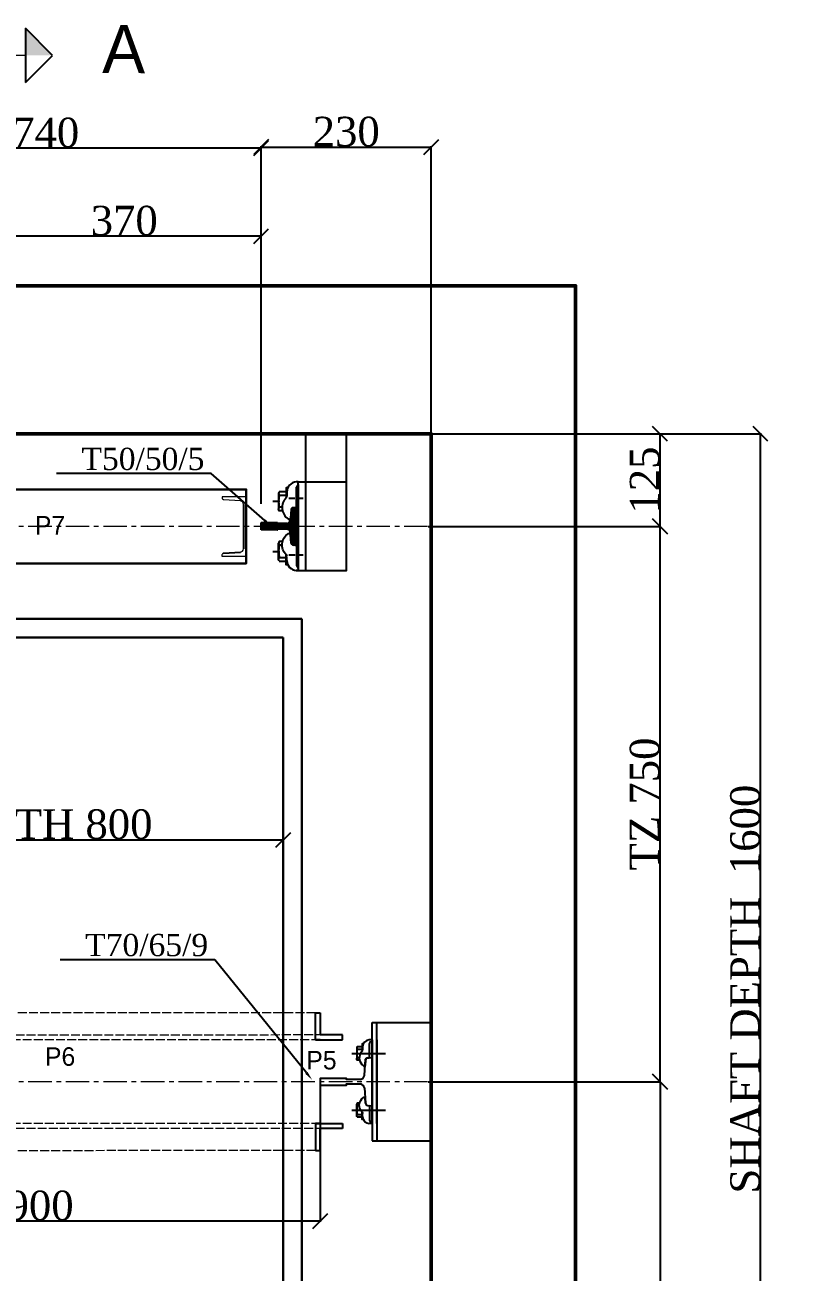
# Model space of a CAD drawing. Header units: millimetres. Extents: x 76 to 2377, y 155 to 3151.
# Drawn here: x 1311 to 2377, y 1466 to 3151 of the extents above; entities that cross this region are included whole.
import ezdxf
from ezdxf import colors
from ezdxf.entities.mleader import LeaderData, LeaderLine
from ezdxf.math import Vec2, Vec3

# ---------------------------------------------------------------- set-up
doc = ezdxf.new("R2010")
doc.units = ezdxf.units.MM
for name, pattern in [('ACAD_ISO02W100', [15, 12, -3]), ('ACAD_ISO10W100', [18, 12, -3, 0, -3]), ('CENTER', [50.8, 31.75, -6.35, 6.35, -6.35])]:
    doc.linetypes.add(name, pattern=pattern)
for name, color, linetype in [('7', 6, 'ACAD_ISO10W100'), ('PDF_0', 7, 'Continuous'), ('PDF_gide rail', 7, 'Continuous')]:
    doc.layers.add(name, color=color, linetype=linetype)
for name, color, linetype, lineweight in [('Car', 3, 'Continuous', 18), ('CL', 2, 'CENTER', 0), ('DL', 8, 'ACAD_ISO02W100', 0), ('step&guides', 3, 'Continuous', 30), ('Wall', 1, 'Continuous', 50)]:
    doc.layers.add(name, color=color, linetype=linetype, lineweight=lineweight)
doc.styles.add('nassar2', font='cent.shx', dxfattribs={"height": 60})
doc.styles.add('top', font='cent.shx', dxfattribs={"height": 40})
doc.dimstyles.new('top', dxfattribs={"dimtxt": 35, "dimasz": 20, "dimexe": 1.25, "dimexo": 0.625, "dimtad": 1, "dimtxsty": 'top', "dimblk": 'OBLIQUE', "dimcen": 2.5, "dimadec": 0, "dimazin": 0, "dimtfac": 1, "dimtmove": 0, "dimatfit": 3, "dimldrblk": 'OBLIQUE', "dimfxl": 1, "dimarcsym": 0})
pattern_1 = [(45, (18624.27063, -6897.71146), (-0.08838834765, 0.08838834765), [])]

# ---------------------------------------------------------------- blocks, each defined once
blk = doc.blocks.new('_Oblique')
at = {"color": 0, "linetype": 'ByBlock', "lineweight": -2}
blk.add_line((-0.5, -0.5), (0.5, 0.5), dxfattribs=at)
blk = doc.blocks.new('*D36')
at = {"color": 0, "lineweight": -2, "transparency": 16777216}
for p, q in [((1259.9, 2822.4), (1259.9, 2866.8)), ((1629.9, 2865.6), (1259.9, 2865.6)), ((1629.9, 2599.2), (1629.9, 2866.8))]:
    blk.add_line(p, q, dxfattribs=at)
at = {"layer": 'Defpoints', "color": 0, "transparency": 16777216}
for p in [(1259.9, 2865.6), (1259.9, 2821.7), (1629.9, 2598.6)]:
    blk.add_point(p, dxfattribs=at)
at = {"color": 0, "lineweight": -2, "transparency": 16777216, "xscale": 20, "yscale": 20, "zscale": 20, "rotation": 180}
blk.add_blockref('_Oblique', (1259.9, 2865.6), dxfattribs=at)
at = {"color": 0, "lineweight": -2, "transparency": 16777216, "xscale": 20, "yscale": 20, "zscale": 20}
blk.add_blockref('_Oblique', (1629.9, 2865.6), dxfattribs=at)
at = {"color": 0, "transparency": 16777216, "insert": (1444.9, 2886.2), "char_height": 40, "attachment_point": 5, "style": 'top'}
blk.add_mtext('370', dxfattribs=at)
blk = doc.blocks.new('*D37')
at = {"color": 0, "lineweight": -2, "transparency": 16777216}
for p, q in [((889.9, 2504), (889.9, 2985.9)), ((889.9, 2984.6), (1629.9, 2984.6)), ((1629.9, 2504), (1629.9, 2985.9))]:
    blk.add_line(p, q, dxfattribs=at)
at = {"layer": 'Defpoints', "color": 0, "transparency": 16777216}
for p in [(1629.9, 2984.6), (889.9, 2503.4), (1629.9, 2503.4)]:
    blk.add_point(p, dxfattribs=at)
at = {"color": 0, "lineweight": -2, "transparency": 16777216, "xscale": 20, "yscale": 20, "zscale": 20, "rotation": 180}
blk.add_blockref('_Oblique', (889.9, 2984.6), dxfattribs=at)
at = {"color": 0, "lineweight": -2, "transparency": 16777216, "xscale": 20, "yscale": 20, "zscale": 20}
blk.add_blockref('_Oblique', (1629.9, 2984.6), dxfattribs=at)
at = {"color": 0, "transparency": 16777216, "insert": (1259.9, 3005.2), "char_height": 40, "attachment_point": 5, "style": 'top'}
blk.add_mtext('DBG  740', dxfattribs=at)
blk = doc.blocks.new('*D39')
at = {"color": 0, "lineweight": -2, "transparency": 16777216}
for p, q in [((1629.9, 2504), (1629.9, 2987.1)), ((1629.9, 2985.9), (1859.9, 2985.9)), ((1859.9, 2474.2), (1859.9, 2987.1))]:
    blk.add_line(p, q, dxfattribs=at)
at = {"layer": 'Defpoints', "color": 0, "transparency": 16777216}
for p in [(1859.9, 2985.9), (1629.9, 2503.4), (1859.9, 2473.6)]:
    blk.add_point(p, dxfattribs=at)
at = {"color": 0, "lineweight": -2, "transparency": 16777216, "xscale": 20, "yscale": 20, "zscale": 20, "rotation": 180}
blk.add_blockref('_Oblique', (1629.9, 2985.9), dxfattribs=at)
at = {"color": 0, "lineweight": -2, "transparency": 16777216, "xscale": 20, "yscale": 20, "zscale": 20}
blk.add_blockref('_Oblique', (1859.9, 2985.9), dxfattribs=at)
at = {"color": 0, "transparency": 16777216, "insert": (1744.9, 3006.5), "char_height": 40, "attachment_point": 5, "style": 'top'}
blk.add_mtext('230', dxfattribs=at)
blk = doc.blocks.new('*D47')
at = {"color": 0, "lineweight": -2, "transparency": 16777216}
for p, q in [((2091.7, 2598.6), (2170.2, 2598.6)), ((2169, 2473.6), (2169, 2598.6)), ((1855.5, 2473.6), (2170.2, 2473.6))]:
    blk.add_line(p, q, dxfattribs=at)
at = {"layer": 'Defpoints', "color": 0, "transparency": 16777216}
for p in [(2091, 2598.6), (2169, 2598.6), (1854.9, 2473.6)]:
    blk.add_point(p, dxfattribs=at)
at = {"color": 0, "lineweight": -2, "transparency": 16777216, "xscale": 20, "yscale": 20, "zscale": 20}
for p, rotation in [((2169, 2598.6), 90), ((2169, 2473.6), 270)]:
    blk.add_blockref('_Oblique', p, dxfattribs=dict(at, rotation=rotation))
at = {"color": 0, "transparency": 16777216, "insert": (2148.4, 2536.1), "char_height": 40, "attachment_point": 5, "rotation": 90, "style": 'top'}
blk.add_mtext('125', dxfattribs=at)
blk = doc.blocks.new('*D48')
at = {"color": 0, "lineweight": -2, "transparency": 16777216}
for p, q in [((1855.5, 1723.6), (2170.2, 1723.6)), ((2169, 1723.6), (2169, 998.6)), ((1860.5, 998.6), (2170.2, 998.6))]:
    blk.add_line(p, q, dxfattribs=at)
at = {"layer": 'Defpoints', "color": 0, "transparency": 16777216}
for p in [(1854.9, 1723.6), (1859.9, 998.6), (2169, 998.6)]:
    blk.add_point(p, dxfattribs=at)
at = {"color": 0, "lineweight": -2, "transparency": 16777216, "xscale": 20, "yscale": 20, "zscale": 20}
for p, rotation in [((2169, 1723.6), 90), ((2169, 998.6), 270)]:
    blk.add_blockref('_Oblique', p, dxfattribs=dict(at, rotation=rotation))
at = {"color": 0, "transparency": 16777216, "insert": (2148.4, 1361.1), "char_height": 40, "attachment_point": 5, "rotation": 90, "style": 'top'}
blk.add_mtext('725', dxfattribs=at)
blk = doc.blocks.new('*D49')
at = {"color": 0, "lineweight": -2, "transparency": 16777216}
for p, q in [((1860.5, 2473.6), (2170.2, 2473.6)), ((2169, 1723.6), (2169, 2473.6)), ((1855.5, 1723.6), (2170.2, 1723.6))]:
    blk.add_line(p, q, dxfattribs=at)
at = {"layer": 'Defpoints', "color": 0, "transparency": 16777216}
for p in [(1859.9, 2473.6), (2169, 2473.6), (1854.9, 1723.6)]:
    blk.add_point(p, dxfattribs=at)
at = {"color": 0, "lineweight": -2, "transparency": 16777216, "xscale": 20, "yscale": 20, "zscale": 20}
for p, rotation in [((2169, 2473.6), 90), ((2169, 1723.6), 270)]:
    blk.add_blockref('_Oblique', p, dxfattribs=dict(at, rotation=rotation))
at = {"color": 0, "transparency": 16777216, "insert": (2148.4, 2098.6), "char_height": 40, "attachment_point": 5, "rotation": 90, "style": 'top'}
blk.add_mtext('TZ 750', dxfattribs=at)
blk = doc.blocks.new('*D62')
at = {"color": 0, "lineweight": -2, "transparency": 16777216}
for p, q in [((809.9, 1718.5), (809.9, 1534.2)), ((1709.9, 1727.5), (1709.9, 1534.2)), ((809.9, 1535.5), (1709.9, 1535.5))]:
    blk.add_line(p, q, dxfattribs=at)
at = {"layer": 'Defpoints', "color": 0, "transparency": 16777216}
for p in [(809.9, 1719.1), (1709.9, 1728.1), (1709.9, 1535.5)]:
    blk.add_point(p, dxfattribs=at)
at = {"color": 0, "lineweight": -2, "transparency": 16777216, "xscale": 20, "yscale": 20, "zscale": 20, "rotation": 180}
blk.add_blockref('_Oblique', (809.9, 1535.5), dxfattribs=at)
at = {"color": 0, "lineweight": -2, "transparency": 16777216, "xscale": 20, "yscale": 20, "zscale": 20}
blk.add_blockref('_Oblique', (1709.9, 1535.5), dxfattribs=at)
at = {"color": 0, "transparency": 16777216, "insert": (1259.9, 1556.1), "char_height": 40, "attachment_point": 5, "style": 'top'}
blk.add_mtext('DBG 900', dxfattribs=at)
blk = doc.blocks.new('*D63')
at = {"color": 0, "lineweight": -2, "transparency": 16777216}
for p, q in [((859.9, 2323), (859.9, 2049)), ((1659.9, 2323), (1659.9, 2049)), ((859.9, 2050.3), (1659.9, 2050.3))]:
    blk.add_line(p, q, dxfattribs=at)
at = {"layer": 'Defpoints', "color": 0, "transparency": 16777216}
for p in [(859.9, 2323.6), (1659.9, 2323.6), (1659.9, 2050.3)]:
    blk.add_point(p, dxfattribs=at)
at = {"color": 0, "lineweight": -2, "transparency": 16777216, "xscale": 20, "yscale": 20, "zscale": 20, "rotation": 180}
blk.add_blockref('_Oblique', (859.9, 2050.3), dxfattribs=at)
at = {"color": 0, "lineweight": -2, "transparency": 16777216, "xscale": 20, "yscale": 20, "zscale": 20}
blk.add_blockref('_Oblique', (1659.9, 2050.3), dxfattribs=at)
at = {"color": 0, "transparency": 16777216, "insert": (1259.9, 2070.9), "char_height": 40, "attachment_point": 5, "style": 'top'}
blk.add_mtext('CAR WIDTH 800', dxfattribs=at)
blk = doc.blocks.new('*D54')
at = {"color": 0, "lineweight": -2, "transparency": 16777216}
for p, q in [((1855.5, 2598.6), (2306, 2598.6)), ((2304.7, 998.6), (2304.7, 2598.6)), ((1855.5, 998.6), (2306, 998.6))]:
    blk.add_line(p, q, dxfattribs=at)
at = {"layer": 'Defpoints', "color": 0, "transparency": 16777216}
for p in [(1854.9, 2598.6), (2304.7, 2598.6), (1854.9, 998.6)]:
    blk.add_point(p, dxfattribs=at)
at = {"color": 0, "lineweight": -2, "transparency": 16777216, "xscale": 20, "yscale": 20, "zscale": 20}
for p, rotation in [((2304.7, 2598.6), 90), ((2304.7, 998.6), 270)]:
    blk.add_blockref('_Oblique', p, dxfattribs=dict(at, rotation=rotation))
at = {"color": 0, "transparency": 16777216, "insert": (2284.1, 1848.6), "char_height": 40, "attachment_point": 5, "rotation": 90, "style": 'top'}
blk.add_mtext('SHAFT DEPTH  1600', dxfattribs=at)

msp = doc.modelspace()

# ---------------------------------------------------------------- hatches: boundary and pattern name
h = msp.add_hatch()
h.set_pattern_fill('ANSI31', color=256)
h.set_pattern_definition(pattern_1)
h.paths.add_polyline_path([(1679.853, 2498.702), (1674.554, 2498.702, 0.26508525), (1671.053, 2496.018), (1669.239, 2481.569, -0.36605419), (1664.661, 2477.334), (1652.081, 2477.334), (1652.081, 2478.234), (1629.853, 2478.234), (1629.853, 2473.702), (1679.853, 2473.702)])
h = msp.add_hatch()
h.set_pattern_fill('ANSI31', color=256)
h.set_pattern_definition(pattern_1)
edge = h.paths.add_edge_path()
edge.add_line((1679.853, 2448.23), (1674.554, 2448.23))
edge.add_arc((1675.158, 2452.643), 4.453, 202.826875, 262.21404, ccw=False)
edge.add_line((1671.053, 2450.915), (1669.239, 2465.363))
edge.add_arc((1664.445, 2464.773), 4.83, 7.012299, 87.433754)
edge.add_line((1664.661, 2469.599), (1652.081, 2469.599))
edge.add_line((1652.081, 2469.599), (1652.081, 2468.698))
edge.add_line((1652.081, 2468.698), (1629.853, 2468.698))
edge.add_line((1629.853, 2468.698), (1629.853, 2473.702))
edge.add_line((1629.853, 2473.702), (1679.853, 2473.702))
edge.add_line((1679.853, 2473.702), (1679.853, 2448.23))
at = {"layer": 'Car', "lineweight": 25, "ltscale": 4, "transparency": 16777216}
h = msp.add_hatch(color=256, dxfattribs=at)
h.dxf.hatch_style = 1
h.paths.add_polyline_path([(1311.521, 3109.839), (1311.622, 3146.59), (1348.051, 3109.738)])

# ---------------------------------------------------------------- linework, layer by layer
for p, q in [((664.853, 2598.584), (1854.853, 2598.584)), ((1679.853, 2498.466), (1679.853, 2533.518)), ((1679.853, 2533.518), (1745.265, 2533.518)), ((1606.077, 2503.302), (1606.077, 2443.356)), ((1674.554, 2498.702), (1679.853, 2498.702)), ((1679.853, 2498.466), (1679.853, 2448.466)), ((1629.853, 2478.352), (1629.853, 2469.052)), ((1652.081, 2478.352), (1629.853, 2478.352)), ((1629.853, 2478.352), (1629.853, 2469.052)), ((1629.853, 2469.052), (1629.853, 2478.352)), ((1629.853, 2478.234), (1629.853, 2468.934)), ((1652.081, 2478.234), (1629.853, 2478.234)), ((1629.853, 2478.234), (1629.853, 2468.934)), ((1652.081, 2477.334), (1652.081, 2478.352)), ((1664.661, 2477.334), (1652.081, 2477.334)), ((1652.081, 2469.052), (1629.853, 2469.052)), ((1652.081, 2468.934), (1629.853, 2468.934)), ((1652.081, 2470.071), (1652.081, 2469.052)), ((1664.661, 2469.982), (1652.081, 2469.982)), ((1674.554, 2448.702), (1679.718, 2448.702)), ((1674.554, 2448.702), (1679.853, 2448.702)), ((1679.853, 2448.466), (1679.853, 2413.886)), ((1677.352, 2413.886), (1745.265, 2413.886)), ((1779.853, 1803.584), (1859.853, 1803.584)), ((1779.853, 1756.084), (1779.853, 1691.084)), ((1709.853, 1728.084), (1709.853, 1719.084)), ((1779.853, 1643.584), (1859.853, 1643.584))]:
    msp.add_line(p, q)
at = {"ltscale": 5, "transparency": 33554666}
for p, q in [((1703.279, 1780.138), (1703.335, 1816.659)), ((1703.335, 1816.659), (1709.909, 1816.649)), ((1709.909, 1816.649), (1709.863, 1786.702)), ((1739.81, 1786.656), (1709.863, 1786.702)), ((1739.8, 1780.082), (1739.81, 1786.656)), ((1709.853, 1780.128), (1703.279, 1780.138)), ((1703.279, 1780.138), (1739.8, 1780.082)), ((1703.279, 1667.03), (1739.8, 1667.086)), ((1709.853, 1667.04), (1703.279, 1667.03)), ((1703.279, 1667.03), (1703.335, 1630.51)), ((1739.81, 1660.513), (1709.863, 1660.467)), ((1709.909, 1630.52), (1709.863, 1660.467)), ((1739.8, 1667.086), (1739.81, 1660.513)), ((1703.335, 1630.51), (1709.909, 1630.52))]:
    msp.add_line(p, q, dxfattribs=at)
msp.add_lwpolyline([(1689.853, 2413.886), (1745.265, 2413.886), (1745.265, 2598.584), (1689.853, 2598.584)], close=True)
at = {"layer": 'Car', "lineweight": 25, "ltscale": 4, "transparency": 33554666}
for p, q in [((1311.622, 3146.59, -114), (1311.42, 3073.088, -114)), ((1348.051, 3109.738, -114), (1311.622, 3146.59, -114)), ((1311.42, 3073.088, -114), (1348.167, 3109.612, -114))]:
    msp.add_line(p, q, dxfattribs=at)
at = {"layer": 'Car', "ltscale": 4, "transparency": 33554666}
msp.add_line((1234.733, 3109.839, -114), (1311.521, 3109.839, -114), dxfattribs=at)
at = {"layer": 'CL'}
for p, q in [((1854.853, 2473.584), (664.853, 2473.584)), ((1854.853, 1723.584), (664.853, 1723.584))]:
    msp.add_line(p, q, dxfattribs=at)
at = {"layer": 'DL'}
for p, q in [((1703.335, 1816.659), (809.797, 1816.395)), ((1730.027, 1786.671), (779.896, 1786.341)), ((1739.8, 1780.138), (779.906, 1780.082)), ((1739.8, 1667.03), (779.905, 1666.754)), ((1730.027, 1660.498), (809.843, 1660.284)), ((1703.335, 1630.51), (814.322, 1630.254))]:
    msp.add_line(p, q, dxfattribs=at)
at = {"layer": 'PDF_0', "lineweight": 25}
for points in [[(1679.853, 2533.518), (1677.352, 2533.518)], [(1677.84, 2500.811), (1677.84, 2526.684)], [(1679.853, 2530.054), (1679.853, 2416.878)], [(1679.853, 2416.878), (1679.853, 2530.054)], [(1679.853, 2530.054), (1679.853, 2416.878)], [(1653.452, 2518.185), (1653.452, 2496.705)], [(1654.407, 2520.826), (1663.683, 2520.826)], [(1664.659, 2520.338), (1664.659, 2514.48)], [(1667.322, 2511.713), (1673.963, 2511.713)], [(1674.589, 2511.713), (1675.628, 2511.713)], [(1676.524, 2511.713), (1686.538, 2511.713)], [(1645.62, 2507.645), (1653.431, 2507.645)], [(1645.62, 2507.645), (1653.431, 2507.645)], [(1654.407, 2507.645), (1655.384, 2507.645)], [(1658.313, 2499.346), (1654.407, 2499.346)], [(1670.517, 2496.417), (1669.541, 2484.701)], [(1672.47, 2498.858), (1674.423, 2498.858), (1677.039, 2498.947)], [(1670.517, 2450.988), (1669.541, 2462.704)], [(1653.452, 2429.22), (1653.452, 2450.699)], [(1658.313, 2448.058), (1654.407, 2448.058)], [(1672.47, 2448.547), (1674.423, 2448.547), (1677.039, 2448.458)], [(1677.84, 2446.594), (1677.84, 2420.721)], [(1579.172, 2437.22), (1601.829, 2438.636)], [(1645.62, 2439.76), (1653.431, 2439.76)], [(1645.62, 2439.76), (1653.431, 2439.76)], [(1654.407, 2439.76), (1655.384, 2439.76)], [(1654.407, 2426.579), (1663.683, 2426.579)], [(1664.659, 2427.067), (1664.659, 2432.925)], [(1667.322, 2435.221), (1673.963, 2435.221)], [(1674.589, 2435.221), (1675.628, 2435.221)], [(1676.524, 2435.221), (1686.538, 2435.221)], [(1679.853, 2413.886), (1677.352, 2413.886)], [(1779.853, 1666.996), (1779.853, 1803.584)], [(1786.345, 1666.996), (1786.345, 1803.584)], [(1759.103, 1769.302), (1759.103, 1754.075)], [(1759.781, 1771.174), (1766.356, 1771.174)], [(1767.048, 1770.828), (1767.048, 1766.675)], [(1779.853, 1780.172), (1776.046, 1780.172)], [(1776.392, 1756.985), (1776.392, 1775.327)], [(1777.084, 1780.172), (1777.084, 1780.172)], [(1778.469, 1777.404), (1779.853, 1777.404)], [(1779.853, 1780.172), (1779.853, 1666.996)], [(1779.853, 1780.172), (1779.853, 1643.584)], [(1786.345, 1780.172), (1786.345, 1666.996)], [(1786.345, 1666.996), (1786.345, 1780.172)], [(1786.345, 1780.172), (1786.345, 1666.996)], [(1786.345, 1780.172), (1786.345, 1643.584)], [(1752.513, 1761.83), (1759.435, 1761.83)], [(1759.781, 1761.83), (1760.819, 1761.83)], [(1762.549, 1755.947), (1759.781, 1755.947)], [(1761.165, 1761.83), (1768.086, 1761.83)], [(1768.432, 1761.83), (1769.471, 1761.83)], [(1769.817, 1761.83), (1776.738, 1761.83)], [(1770.743, 1752.758), (1770.373, 1745.572)], [(1772.585, 1755.601), (1773.97, 1755.601), (1775.816, 1755.76)], [(1777.43, 1761.83), (1778.123, 1761.83)], [(1778.815, 1761.83), (1785.456, 1761.83)], [(1786.082, 1761.83), (1787.121, 1761.83)], [(1788.017, 1761.83), (1798.031, 1761.83)], [(1770.509, 1745.565), (1770.509, 1745.565)], [(1770.743, 1694.41), (1770.373, 1701.597)], [(1770.509, 1701.604), (1770.509, 1701.604)], [(1752.513, 1685.338), (1759.435, 1685.338)], [(1759.103, 1677.866), (1759.103, 1693.094)], [(1762.549, 1691.222), (1759.781, 1691.222)], [(1759.781, 1685.338), (1760.819, 1685.338)], [(1761.165, 1685.338), (1768.086, 1685.338)], [(1768.432, 1685.338), (1769.471, 1685.338)], [(1769.817, 1685.338), (1776.738, 1685.338)], [(1776.392, 1690.183), (1776.392, 1671.841)], [(1777.43, 1685.338), (1778.123, 1685.338)], [(1778.815, 1685.338), (1785.456, 1685.338)], [(1786.082, 1685.338), (1787.121, 1685.338)], [(1788.017, 1685.338), (1798.031, 1685.338)], [(1759.781, 1675.994), (1766.356, 1675.994)], [(1767.048, 1676.34), (1767.048, 1680.493)], [(1778.469, 1669.765), (1779.853, 1669.765)], [(1779.853, 1666.996), (1776.046, 1666.996)], [(1777.084, 1666.996), (1777.084, 1666.996)]]:
    msp.add_lwpolyline(points, dxfattribs=at)
at = {"layer": 'PDF_0', "lineweight": 13}
msp.add_lwpolyline([(1579.172, 2437.22), (1578.7, 2437.22), (1578.228, 2436.748), (1577.756, 2436.276), (1577.284, 2435.804), (1576.812, 2435.332), (1576.812, 2434.86), (1576.812, 2433.444), (1609.853, 2433.444), (1609.853, 2513.686), (1577.284, 2513.686), (1577.284, 2512.27), (1577.284, 2511.798), (1577.284, 2511.326), (1577.756, 2510.854), (1577.756, 2510.382), (1578.228, 2510.382), (1578.7, 2509.91), (1579.172, 2509.91), (1579.644, 2509.91), (1601.357, 2508.494)], dxfattribs=at)
at = {"layer": 'PDF_0', "lineweight": 25}
for points in [[(1654.404, 2520.427, 0.42555746), (1654.407, 2515.944), (1663.683, 2515.944)], [(1663.671, 2512.043, 0.4769017), (1666.636, 2483.591, 0.14500939), (1667.832, 2483.236)], [(1665.635, 2525.708), (1663.683, 2525.708), (1663.683, 2512.039, 0.19879356), (1664.659, 2514.235)], [(1658.801, 2494.464), (1654.407, 2494.464, -0.42555746), (1654.404, 2498.948)], [(1663.671, 2435.362, -0.4769017), (1666.636, 2463.814, -0.14500939), (1667.832, 2464.168)], [(1658.801, 2452.94), (1654.407, 2452.94, 0.42555746), (1654.404, 2448.457)], [(1654.404, 2426.977, -0.42555746), (1654.407, 2431.461), (1663.683, 2431.461)], [(1665.635, 2421.697), (1663.683, 2421.697), (1663.683, 2435.366, -0.19879356), (1664.659, 2433.169)], [(1759.778, 1770.892, 0.42555746), (1759.781, 1767.713), (1766.356, 1767.713)], [(1767.74, 1774.635), (1766.356, 1774.635), (1766.356, 1764.945, 0.19879356), (1767.048, 1766.502)], [(1762.895, 1752.486), (1759.781, 1752.486, -0.42555746), (1759.778, 1755.664)], [(1766.348, 1764.948, 0.4769017), (1768.45, 1744.778, 0.14500939), (1769.298, 1744.526)], [(1766.348, 1682.221, -0.4769017), (1768.45, 1702.391, -0.14500939), (1769.298, 1702.642)], [(1762.895, 1694.682), (1759.781, 1694.682, 0.42555746), (1759.778, 1691.504)], [(1759.778, 1676.277, -0.42555746), (1759.781, 1679.455), (1766.356, 1679.455)], [(1767.74, 1672.534), (1766.356, 1672.534), (1766.356, 1682.224, -0.19879356), (1767.048, 1680.666)]]:
    msp.add_lwpolyline(points, format="xyb", dxfattribs=at)
for centre, radius, start, end in [((1678.502, 2519.718), 13.848, 94.764301, 178.447705), ((1680.899, 2526.554), 3.062, 109.97479, 177.565369), ((1686.87, 2507.401), 33.439, 165.750386, 194.249614), ((1673.61, 2495.944), 3.129, 111.372873, 171.307511), ((1675.709, 2500.623), 2.139, 308.432243, 5.040786), ((1668.27, 2484.455), 1.295, 250.254053, 10.952428), ((1686.87, 2440.004), 33.439, 165.750386, 194.249614), ((1673.61, 2451.46), 3.129, 188.692489, 248.627127), ((1675.709, 2446.782), 2.139, 354.959214, 51.567757), ((1678.502, 2427.686), 13.848, 181.552295, 265.235699), ((1680.899, 2420.851), 3.062, 182.434631, 250.02521), ((1776.862, 1770.389), 9.817, 94.764301, 178.447705), ((1778.561, 1775.235), 2.171, 92.434631, 177.565369), ((1782.794, 1761.657), 23.705, 165.750386, 194.249614), ((1773.105, 1753.152), 2.503, 101.990352, 160.702621), ((1775.189, 1756.803), 1.217, 301.035537, 8.62894), ((1769.257, 1745.645), 1.119, 272.099382, 356.25679), ((1769.257, 1701.524), 1.119, 3.74321, 87.900618), ((1782.794, 1685.511), 23.705, 165.750386, 194.249614), ((1775.189, 1690.366), 1.217, 351.37106, 58.964463), ((1776.862, 1676.779), 9.817, 181.552295, 265.235699), ((1778.561, 1671.934), 2.171, 182.434631, 267.565369)]:
    msp.add_arc(centre, radius, start, end, dxfattribs=at)
at = {"layer": 'PDF_0', "lineweight": 13}
for centre, radius, start, end in [((1600.035, 2502.551), 6.088, 7.084044, 77.463334), ((1601.033, 2443.649), 5.052, 273.361842, 356.68247)]:
    msp.add_arc(centre, radius, start, end, dxfattribs=at)
at = {"layer": 'PDF_gide rail', "lineweight": 25}
for points in [[(1671.053, 2496.018), (1669.267, 2481.497)], [(1671.053, 2451.387), (1669.267, 2465.908)], [(1671.053, 2451.387), (1669.267, 2465.908)], [(1769.674, 1731.972), (1770.743, 1753.98)], [(1773.959, 1691.558), (1779.853, 1691.084), (1779.853, 1756.084), (1779.853, 1756.084)], [(1773.959, 1755.611), (1779.853, 1756.084), (1779.853, 1691.084), (1779.853, 1691.084)], [(1764.277, 1726.584), (1745.124, 1726.584), (1745.124, 1728.084), (1709.853, 1728.084), (1709.853, 1719.084), (1745.124, 1719.084), (1745.124, 1720.584), (1764.277, 1720.584)], [(1769.674, 1715.196), (1770.743, 1694.41)]]:
    msp.add_lwpolyline(points, dxfattribs=at)
for centre, radius, start, end in [((1675.158, 2494.29), 4.453, 97.78596, 157.173125), ((1664.445, 2482.159), 4.83, 272.566246, 353.433042), ((1664.767, 2465.47), 4.514, 4.441437, 91.341102), ((1675.158, 2453.115), 4.453, 202.826875, 262.21404), ((1675.158, 2453.115), 4.453, 202.826875, 262.21404), ((1774.636, 1751.608), 4.059, 99.590679, 163.538462), ((1762.273, 1733.989), 7.671, 285.142512, 344.7569), ((1762.273, 1713.179), 7.671, 15.2431, 74.857488), ((1774.636, 1695.56), 4.059, 196.461538, 260.409321), ((1774.636, 1695.56), 4.059, 196.461538, 260.409321)]:
    msp.add_arc(centre, radius, start, end, dxfattribs=at)
at = {"layer": 'step&guides'}
for p, q in [((834.853, 2348.584), (1684.853, 2348.584)), ((1684.853, 2348.584), (1684.853, 1098.584)), ((859.853, 2323.584), (1659.853, 2323.584)), ((1659.853, 2323.584), (1659.853, 1123.584))]:
    msp.add_line(p, q, dxfattribs=at)
msp.add_lwpolyline([(909.853, 2423.584), (1609.853, 2423.565), (1609.853, 2523.565), (909.853, 2523.584)], close=True, dxfattribs=at)
at = {"layer": 'Wall'}
for points in [[(1694.853, 798.584), (2054.853, 798.584), (2054.853, 2798.584), (464.853, 2798.584), (464.853, 798.584), (824.853, 798.584)], [(824.853, 998.584), (659.853, 998.584), (659.853, 2598.584), (1859.853, 2598.584), (1859.853, 998.584), (1694.853, 998.584)]]:
    msp.add_lwpolyline(points, dxfattribs=at)

# ---------------------------------------------------------------- texts
at = {"ltscale": 4, "transparency": 33554666, "insert": (1473.343, 3150.635, -114), "char_height": 65, "attachment_point": 3, "rotation": 359.727953}
msp.add_mtext_dynamic_manual_height_columns('A', width=315.98199, gutter_width=125, heights=[0], dxfattribs=at)
at = {"linetype": 'ACAD_ISO02W100', "ltscale": 4, "transparency": 33554666, "char_height": 25}
for s, insert, attachment_point in [('P7', (1324.152, 2487.561), 1), ('P6', (1337.813, 1770.056), 1), ('P5', (1731.878, 1765.177), 3)]:
    msp.add_mtext_dynamic_manual_height_columns(s, width=377.71746, gutter_width=125, heights=[0], dxfattribs=dict(at, insert=insert, attachment_point=attachment_point))
at = {"layer": '7', "ltscale": 4, "char_height": 30, "attachment_point": 3}
for s, insert in [('{\\Fcent|c0;T50/50/5}', (1553.33, 2579.702)), ('{\\Fcent|c0;T70/65/9}', (1558.33, 1923.149))]:
    msp.add_mtext_dynamic_manual_height_columns(s, width=812.66208, gutter_width=175, heights=[0], dxfattribs=dict(at, insert=insert))

# ---------------------------------------------------------------- dimensions: what is measured, and where the dimension line sits
for base, p1, p2, text, picture, middle in [((1629.853, 2984.601), (889.853, 2503.352), (1629.853, 2503.352), 'DBG  <>', '*D37', (1259.853, 2984.601)), ((1659.853, 2050.257), (859.853, 2323.584), (1659.853, 2323.584), 'CAR WIDTH <>', '*D63', (1259.853, 2050.257)), ((1709.853, 1535.462), (809.853, 1719.084), (1709.853, 1728.084), 'DBG <>', '*D62', (1259.853, 1535.462))]:
    dim = msp.add_linear_dim(base=base, p1=p1, p2=p2, text=text, dimstyle='top')
    dim.commit()
    dim.dimension.update_dxf_attribs({"geometry": picture, "text_midpoint": middle, "dimtype": 160})
for base, p1, p2, angle, picture, middle in [((1859.853, 2985.851), (1629.853, 2503.352), (1859.853, 2473.584), 180, '*D39', (1744.853, 2985.851)), ((1259.853, 2865.568), (1629.853, 2598.584), (1259.853, 2821.734), 180, '*D36', (1444.853, 2865.568)), ((2168.99, 2598.584), (1854.853, 2473.584), (2091.033, 2598.584), 90, '*D47', (2168.99, 2536.084)), ((2168.99, 998.584), (1854.853, 1723.584), (1859.853, 998.584), 90, '*D48', (2168.99, 1361.084))]:
    dim = msp.add_linear_dim(base=base, p1=p1, p2=p2, angle=angle, dimstyle='top')
    dim.commit()
    dim.dimension.update_dxf_attribs({"geometry": picture, "text_midpoint": middle, "dimtype": 160})
for base, p1, p2, text, picture, middle in [((2304.712, 2598.584), (1854.853, 998.584), (1854.853, 2598.584), 'SHAFT DEPTH  <>', '*D54', (2304.712, 1848.584)), ((2168.99, 2473.584), (1854.853, 1723.584), (1859.853, 2473.584), 'TZ <>', '*D49', (2168.99, 2098.584))]:
    dim = msp.add_linear_dim(base=base, p1=p1, p2=p2, angle=90, text=text, dimstyle='top')
    dim.commit()
    dim.dimension.update_dxf_attribs({"geometry": picture, "text_midpoint": middle, "dimtype": 160})

# ---------------------------------------------------------------- leaders
ml = msp.add_multileader_mtext('Standard')
ml.set_content('', color=256, style='nassar2')
ml.set_leader_properties()
ml.build(insert=Vec2(0, 0))
ml.multileader.update_dxf_attribs({"text_left_attachment_type": 6, "text_right_attachment_type": 6, "arrow_head_size": 12})
ctx = ml.context
ctx.base_point, ctx.char_height, ctx.arrow_head_size, ctx.landing_gap_size, ctx.plane_origin = Vec3(1353.26, 2544.938), 60, 12, 0.09, Vec3(1664.407, 2663.598)
ctx.left_attachment, ctx.right_attachment, ctx.text_align_type = 6, 6, 2
notes = []
notes.append((ctx, [(0, (1, 1, 0), (1562.311, 2544.938), (-1, 0), 208.871, [(0, [(1643.724, 2473.584)], 0, [])])]))
ctx.mtext.insert, ctx.mtext.alignment, ctx.mtext.flow_direction = Vec3(1353.35, 2604.938), 3, 5
ml = msp.add_multileader_mtext('Standard')
ml.set_content('', color=256, style='nassar2')
ml.set_leader_properties()
ml.build(insert=Vec2(0, 0))
ml.multileader.update_dxf_attribs({"text_left_attachment_type": 6, "text_right_attachment_type": 6, "arrow_head_size": 12})
ctx = ml.context
ctx.base_point, ctx.char_height, ctx.arrow_head_size, ctx.landing_gap_size, ctx.plane_origin = Vec3(1358.26, 1888.385), 60, 12, 0.09, Vec3(1739.407, 1916.174)
ctx.left_attachment, ctx.right_attachment, ctx.text_align_type = 6, 6, 2
notes.append((ctx, [(0, (1, 1, 0), (1567.311, 1888.385), (-1, 0), 208.871, [(0, [(1698.724, 1726.16)], 0, [])])]))
ctx.mtext.insert, ctx.mtext.alignment, ctx.mtext.flow_direction = Vec3(1358.35, 1948.385), 3, 5
for ctx, leaders in notes:
    for number, flags, end, landing, length, lines in leaders:
        leader = LeaderData()
        leader.index, (leader.has_last_leader_line, leader.has_dogleg_vector, leader.attachment_direction) = number, flags
        leader.last_leader_point, leader.dogleg_vector, leader.dogleg_length = Vec3(end), Vec3(landing), length
        for number, points, colour, breaks in lines:
            line = LeaderLine()
            line.index, line.vertices, line.color, line.breaks = number, Vec3.list(points), colors.encode_raw_color(colour), breaks
            leader.lines.append(line)
        ctx.leaders.append(leader)

doc.saveas('drawing.dxf')
